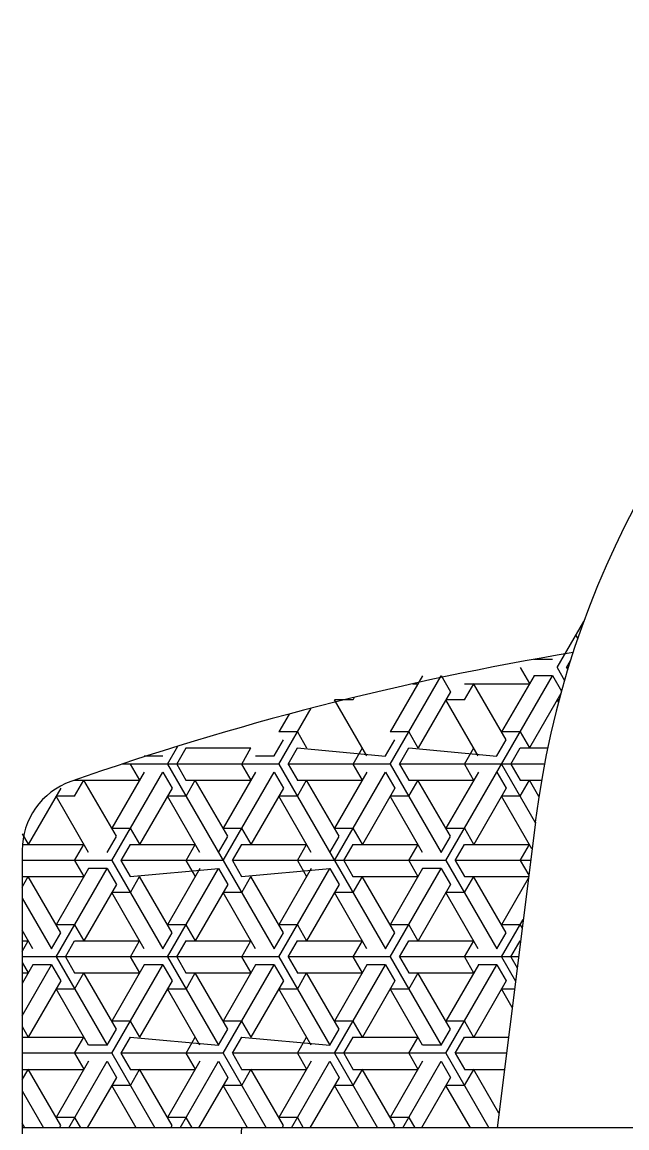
# Model space of a CAD drawing. Header units: inches. Extents: x 10 to 52.5, y 12.2 to 37.
# Drawn here: x 50.3201 to 50.5187, y 19.5071 to 19.8704 of the extents above; entities that cross this region are included whole.
import ezdxf

# ---------------------------------------------------------------- set-up
doc = ezdxf.new("R2010")
doc.units = ezdxf.units.IN
doc.header["$MEASUREMENT"] = 0
doc.layers.add('02', color=2, linetype='Continuous')

msp = doc.modelspace()

# ---------------------------------------------------------------- linework, layer by layer
at = {"layer": '02'}
for p, q in [((50.49585, 19.65832), (50.50463, 19.67353)), ((50.50193, 19.6689), (50.50258, 19.66776)), ((50.4943, 19.66096), (50.4882, 19.66096)), ((50.49889, 19.65832), (50.50024, 19.66065)), ((50.48364, 19.65834), (50.48669, 19.65306)), ((50.49583, 19.65834), (50.49826, 19.65413)), ((50.49951, 19.65832), (50.49887, 19.65832)), ((50.49888, 19.65834), (50.4993, 19.65761)), ((50.45165, 19.65568), (50.44098, 19.6372)), ((50.44098, 19.62665), (50.45775, 19.65568)), ((50.45773, 19.6557), (50.46078, 19.65042)), ((50.45927, 19.59497), (50.49432, 19.65568)), ((50.48823, 19.65568), (50.47756, 19.6372)), ((50.4943, 19.65568), (50.4882, 19.65568)), ((50.49431, 19.6557), (50.49726, 19.65059)), ((50.44839, 19.65304), (50.4501, 19.65304)), ((50.46079, 19.6504), (50.45013, 19.63193)), ((50.46534, 19.65304), (50.48668, 19.65304)), ((50.46537, 19.64776), (50.46841, 19.65304)), ((50.47907, 19.63458), (50.4684, 19.65306)), ((50.49706, 19.64986), (50.4867, 19.63193)), ((50.42877, 19.64776), (50.42267, 19.64776)), ((50.43335, 19.6293), (50.42268, 19.64778)), ((50.42879, 19.64776), (50.42926, 19.64857)), ((50.46992, 19.6293), (50.45925, 19.64778)), ((50.46534, 19.64776), (50.45925, 19.64776)), ((50.49649, 19.64776), (50.49582, 19.64776)), ((50.49628, 19.64699), (50.49583, 19.64778)), ((50.40441, 19.62665), (50.41499, 19.64497)), ((50.4078, 19.64308), (50.40441, 19.6372)), ((50.41048, 19.6372), (50.40438, 19.6372)), ((50.41049, 19.63722), (50.41353, 19.63194)), ((50.44706, 19.6372), (50.44096, 19.6372)), ((50.44706, 19.63722), (50.45011, 19.63194)), ((50.48363, 19.6372), (50.47754, 19.6372)), ((50.48364, 19.63722), (50.48669, 19.63194)), ((50.36783, 19.62665), (50.37122, 19.63251)), ((50.37088, 19.62665), (50.37393, 19.63193)), ((50.3739, 19.63192), (50.39524, 19.63192)), ((50.39221, 19.62665), (50.39526, 19.63193)), ((50.40288, 19.62929), (50.40593, 19.63457)), ((50.40745, 19.62665), (50.4105, 19.63193)), ((50.41048, 19.63192), (50.43944, 19.62928)), ((50.42879, 19.62665), (50.43184, 19.63193)), ((50.43946, 19.62929), (50.44251, 19.63457)), ((50.44403, 19.62665), (50.44708, 19.63193)), ((50.44706, 19.63192), (50.47601, 19.62928)), ((50.46537, 19.62665), (50.46841, 19.63193)), ((50.47603, 19.62929), (50.47908, 19.63457)), ((50.48061, 19.62665), (50.48365, 19.63193)), ((50.48363, 19.63192), (50.49272, 19.63192)), ((50.36628, 19.62928), (50.36019, 19.62928)), ((50.40286, 19.62928), (50.39676, 19.62928)), ((50.40438, 19.62664), (50.35291, 19.62664)), ((50.35562, 19.62666), (50.35867, 19.62138)), ((50.36781, 19.62666), (50.40287, 19.56595)), ((50.37086, 19.62666), (50.37391, 19.62138)), ((50.3922, 19.62666), (50.39525, 19.62138)), ((50.40439, 19.62666), (50.43944, 19.56595)), ((50.44096, 19.62664), (50.40743, 19.62664)), ((50.40744, 19.62666), (50.41049, 19.62138)), ((50.42877, 19.62666), (50.43182, 19.62138)), ((50.44097, 19.62666), (50.45773, 19.59763)), ((50.44401, 19.62666), (50.44706, 19.62138)), ((50.49166, 19.62664), (50.44401, 19.62664)), ((50.46535, 19.62666), (50.4684, 19.62138)), ((50.47754, 19.62666), (50.48864, 19.60745)), ((50.48059, 19.62666), (50.48364, 19.62138)), ((50.33733, 19.62136), (50.35866, 19.62136)), ((50.33735, 19.61609), (50.3404, 19.62137)), ((50.35105, 19.60291), (50.34038, 19.62138)), ((50.36021, 19.62401), (50.34954, 19.60553)), ((50.34954, 19.59497), (50.36631, 19.62401)), ((50.36629, 19.62402), (50.36934, 19.61874)), ((50.3739, 19.62136), (50.39524, 19.62136)), ((50.37393, 19.61609), (50.37697, 19.62137)), ((50.38763, 19.60291), (50.37696, 19.62138)), ((50.39679, 19.62401), (50.38612, 19.60553)), ((50.38612, 19.59497), (50.40288, 19.62401)), ((50.40287, 19.62402), (50.40591, 19.61874)), ((50.41048, 19.62136), (50.43182, 19.62136)), ((50.4105, 19.61609), (50.41355, 19.62137)), ((50.4242, 19.60291), (50.41353, 19.62138)), ((50.43336, 19.62401), (50.42269, 19.60553)), ((50.42269, 19.59497), (50.43946, 19.62401)), ((50.43944, 19.62402), (50.44249, 19.61874)), ((50.44706, 19.62136), (50.46839, 19.62136)), ((50.44708, 19.61609), (50.45013, 19.62137)), ((50.46078, 19.60291), (50.45011, 19.62138)), ((50.46994, 19.62401), (50.45927, 19.60553)), ((50.47602, 19.62402), (50.47907, 19.61874)), ((50.48363, 19.62136), (50.4907, 19.62136)), ((50.48365, 19.61609), (50.4867, 19.62137)), ((50.48982, 19.61596), (50.48669, 19.62138)), ((50.33278, 19.61873), (50.32211, 19.60025)), ((50.36935, 19.61873), (50.35869, 19.60025)), ((50.40593, 19.61873), (50.39526, 19.60025)), ((50.44251, 19.61873), (50.43184, 19.60025)), ((50.47908, 19.61873), (50.46841, 19.60025)), ((50.33733, 19.61608), (50.33123, 19.61608)), ((50.34191, 19.59763), (50.33124, 19.6161)), ((50.37848, 19.59763), (50.36781, 19.6161)), ((50.3739, 19.61608), (50.36781, 19.61608)), ((50.41048, 19.61608), (50.40438, 19.61608)), ((50.41506, 19.59763), (50.40439, 19.6161)), ((50.44706, 19.61608), (50.44096, 19.61608)), ((50.45163, 19.59763), (50.44097, 19.6161)), ((50.48755, 19.59877), (50.47754, 19.6161)), ((50.48363, 19.61608), (50.47754, 19.61608)), ((50.48866, 19.6076), (50.4761, 19.50712)), ((50.3201, 19.60373), (50.32209, 19.60027)), ((50.34802, 19.59761), (50.35107, 19.60289)), ((50.35562, 19.60552), (50.34952, 19.60552)), ((50.35562, 19.60555), (50.35867, 19.60027)), ((50.38459, 19.59761), (50.38764, 19.60289)), ((50.39219, 19.60552), (50.3861, 19.60552)), ((50.3922, 19.60555), (50.39525, 19.60027)), ((50.42117, 19.59761), (50.42422, 19.60289)), ((50.42877, 19.60552), (50.42267, 19.60552)), ((50.42877, 19.60555), (50.43182, 19.60027)), ((50.45775, 19.59761), (50.46079, 19.60289)), ((50.46534, 19.60552), (50.45925, 19.60552)), ((50.46535, 19.60555), (50.4684, 19.60027)), ((50.3201, 19.60024), (50.34038, 19.60024)), ((50.33735, 19.59497), (50.3404, 19.60025)), ((50.35259, 19.59497), (50.35564, 19.60025)), ((50.35562, 19.60024), (50.37695, 19.60024)), ((50.37393, 19.59497), (50.37697, 19.60025)), ((50.38917, 19.59497), (50.39221, 19.60025)), ((50.39219, 19.60024), (50.41353, 19.60024)), ((50.4105, 19.59497), (50.41355, 19.60025)), ((50.42574, 19.59497), (50.42879, 19.60025)), ((50.42877, 19.60024), (50.4501, 19.60024)), ((50.44708, 19.59497), (50.45013, 19.60025)), ((50.46232, 19.59497), (50.46537, 19.60025)), ((50.46534, 19.60024), (50.48668, 19.60024)), ((50.48365, 19.59497), (50.4867, 19.60025)), ((50.3201, 19.59827), (50.3201, 19.05112)), ((50.33733, 19.59499), (50.34038, 19.58971)), ((50.34953, 19.59499), (50.36629, 19.56595)), ((50.35257, 19.59499), (50.35562, 19.58971)), ((50.37391, 19.59499), (50.37696, 19.58971)), ((50.38915, 19.59499), (50.3922, 19.58971)), ((50.41049, 19.59499), (50.41353, 19.58971)), ((50.42573, 19.59499), (50.42877, 19.58971)), ((50.44706, 19.59499), (50.45011, 19.58971)), ((50.45925, 19.59499), (50.47602, 19.56595)), ((50.4623, 19.59499), (50.46535, 19.58971)), ((50.48364, 19.59499), (50.48647, 19.59009)), ((50.34952, 19.59496), (50.3201, 19.59496)), ((50.34192, 19.59233), (50.33125, 19.57385)), ((50.33125, 19.56329), (50.34802, 19.59233)), ((50.348, 19.59233), (50.3419, 19.59233)), ((50.348, 19.59235), (50.35105, 19.58707)), ((50.3861, 19.59496), (50.35257, 19.59496)), ((50.35562, 19.58969), (50.38457, 19.59233)), ((50.3785, 19.59233), (50.36783, 19.57385)), ((50.36783, 19.56329), (50.38459, 19.59233)), ((50.38458, 19.59235), (50.38763, 19.58707)), ((50.45925, 19.59496), (50.38914, 19.59496)), ((50.39219, 19.58969), (50.42115, 19.59233)), ((50.41507, 19.59233), (50.40441, 19.57385)), ((50.40441, 19.56329), (50.42117, 19.59233)), ((50.42115, 19.59235), (50.4242, 19.58707)), ((50.45165, 19.59233), (50.44098, 19.57385)), ((50.44098, 19.56329), (50.45775, 19.59233)), ((50.45772, 19.59233), (50.45163, 19.59233)), ((50.45773, 19.59235), (50.46078, 19.58707)), ((50.48708, 19.59496), (50.4623, 19.59496)), ((50.3201, 19.58969), (50.34038, 19.58969)), ((50.3201, 19.5862), (50.32211, 19.58969)), ((50.33276, 19.57123), (50.32209, 19.58971)), ((50.35564, 19.58441), (50.35869, 19.58969)), ((50.36934, 19.57123), (50.35867, 19.58971)), ((50.39221, 19.58441), (50.39526, 19.58969)), ((50.40591, 19.57123), (50.39525, 19.58971)), ((50.42877, 19.58969), (50.4501, 19.58969)), ((50.42879, 19.58441), (50.43184, 19.58969)), ((50.44249, 19.57123), (50.43182, 19.58971)), ((50.46534, 19.58969), (50.48642, 19.58969)), ((50.46537, 19.58441), (50.46841, 19.58969)), ((50.47907, 19.57123), (50.4684, 19.58971)), ((50.48634, 19.58906), (50.47756, 19.57385)), ((50.35107, 19.58705), (50.3404, 19.56857)), ((50.35562, 19.58441), (50.34952, 19.58441)), ((50.36019, 19.56595), (50.34953, 19.58443)), ((50.38764, 19.58705), (50.37697, 19.56857)), ((50.39677, 19.56595), (50.3861, 19.58443)), ((50.39219, 19.58441), (50.3861, 19.58441)), ((50.42422, 19.58705), (50.41355, 19.56857)), ((50.42877, 19.58441), (50.42267, 19.58441)), ((50.43335, 19.56595), (50.42268, 19.58443)), ((50.46079, 19.58705), (50.45013, 19.56857)), ((50.46992, 19.56595), (50.45925, 19.58443)), ((50.46534, 19.58441), (50.45925, 19.58441)), ((50.3201, 19.58261), (50.32971, 19.56595)), ((50.33733, 19.57385), (50.33123, 19.57385)), ((50.33733, 19.57387), (50.34038, 19.56859)), ((50.3739, 19.57385), (50.36781, 19.57385)), ((50.37391, 19.57387), (50.37696, 19.56859)), ((50.41048, 19.57385), (50.40438, 19.57385)), ((50.41049, 19.57387), (50.41353, 19.56859)), ((50.44706, 19.57385), (50.44096, 19.57385)), ((50.44706, 19.57387), (50.45011, 19.56859)), ((50.48363, 19.57385), (50.47754, 19.57385)), ((50.47756, 19.56329), (50.48465, 19.57558)), ((50.48364, 19.57387), (50.4843, 19.57273)), ((50.32362, 19.56595), (50.3201, 19.57205)), ((50.32973, 19.56593), (50.33278, 19.57121)), ((50.36631, 19.56593), (50.36935, 19.57121)), ((50.40288, 19.56593), (50.40593, 19.57121)), ((50.43946, 19.56593), (50.44251, 19.57121)), ((50.47603, 19.56593), (50.47908, 19.57121)), ((50.3201, 19.56857), (50.32209, 19.56857)), ((50.3201, 19.56508), (50.32211, 19.56857)), ((50.3343, 19.56329), (50.33735, 19.56857)), ((50.33733, 19.56857), (50.35866, 19.56857)), ((50.35564, 19.56329), (50.35869, 19.56857)), ((50.37088, 19.56329), (50.37393, 19.56857)), ((50.3739, 19.56857), (50.39524, 19.56857)), ((50.39221, 19.56329), (50.39526, 19.56857)), ((50.40745, 19.56329), (50.4105, 19.56857)), ((50.41048, 19.56857), (50.43182, 19.56857)), ((50.42879, 19.56329), (50.43184, 19.56857)), ((50.44403, 19.56329), (50.44708, 19.56857)), ((50.44706, 19.56857), (50.46839, 19.56857)), ((50.46537, 19.56329), (50.46841, 19.56857)), ((50.48061, 19.56329), (50.48365, 19.56857)), ((50.48363, 19.56857), (50.48378, 19.56857)), ((50.40438, 19.56329), (50.3201, 19.56329)), ((50.33124, 19.56331), (50.348, 19.53428)), ((50.33429, 19.56331), (50.33733, 19.55803)), ((50.35562, 19.56331), (50.35867, 19.55803)), ((50.36781, 19.56331), (50.38458, 19.53428)), ((50.37086, 19.56331), (50.37391, 19.55803)), ((50.3922, 19.56331), (50.39525, 19.55803)), ((50.40439, 19.56331), (50.42115, 19.53428)), ((50.44096, 19.56329), (50.40743, 19.56329)), ((50.40744, 19.56331), (50.41049, 19.55803)), ((50.42877, 19.56331), (50.43182, 19.55803)), ((50.44097, 19.56331), (50.45773, 19.53428)), ((50.44401, 19.56331), (50.44706, 19.55803)), ((50.48312, 19.56329), (50.44401, 19.56329)), ((50.46535, 19.56331), (50.4684, 19.55803)), ((50.47754, 19.56331), (50.48213, 19.55537)), ((50.48059, 19.56331), (50.48267, 19.55971)), ((50.3201, 19.56149), (50.32209, 19.55803)), ((50.32363, 19.56065), (50.3201, 19.55453)), ((50.3201, 19.54397), (50.32973, 19.56065)), ((50.32971, 19.56065), (50.32361, 19.56065)), ((50.32971, 19.56067), (50.33276, 19.55539)), ((50.36021, 19.56065), (50.34954, 19.54218)), ((50.34954, 19.53162), (50.36631, 19.56065)), ((50.36628, 19.56065), (50.36019, 19.56065)), ((50.36629, 19.56067), (50.36934, 19.55539)), ((50.39679, 19.56065), (50.38612, 19.54218)), ((50.38612, 19.53162), (50.40288, 19.56065)), ((50.40286, 19.56065), (50.39676, 19.56065)), ((50.40287, 19.56067), (50.40591, 19.55539)), ((50.43336, 19.56065), (50.42269, 19.54218)), ((50.42269, 19.53162), (50.43946, 19.56065)), ((50.43944, 19.56065), (50.43334, 19.56065)), ((50.43944, 19.56067), (50.44249, 19.55539)), ((50.46994, 19.56065), (50.45927, 19.54218)), ((50.45927, 19.53162), (50.47603, 19.56065)), ((50.47601, 19.56065), (50.46992, 19.56065)), ((50.47602, 19.56067), (50.47907, 19.55539)), ((50.3201, 19.55801), (50.32209, 19.55801)), ((50.33278, 19.55538), (50.32211, 19.5369)), ((50.33733, 19.55801), (50.35866, 19.55801)), ((50.33735, 19.55274), (50.3404, 19.55802)), ((50.35105, 19.53955), (50.34038, 19.55803)), ((50.36935, 19.55538), (50.35869, 19.5369)), ((50.3739, 19.55801), (50.39524, 19.55801)), ((50.37393, 19.55274), (50.37697, 19.55802)), ((50.38763, 19.53955), (50.37696, 19.55803)), ((50.40593, 19.55538), (50.39526, 19.5369)), ((50.41048, 19.55801), (50.43182, 19.55801)), ((50.4105, 19.55274), (50.41355, 19.55802)), ((50.4242, 19.53955), (50.41353, 19.55803)), ((50.44251, 19.55538), (50.43184, 19.5369)), ((50.44706, 19.55801), (50.46839, 19.55801)), ((50.44708, 19.55274), (50.45013, 19.55802)), ((50.46078, 19.53955), (50.45011, 19.55803)), ((50.47908, 19.55538), (50.46841, 19.5369)), ((50.33733, 19.55273), (50.33123, 19.55273)), ((50.34191, 19.53428), (50.33124, 19.55275)), ((50.37848, 19.53428), (50.36781, 19.55275)), ((50.3739, 19.55273), (50.36781, 19.55273)), ((50.41048, 19.55273), (50.40438, 19.55273)), ((50.41506, 19.53428), (50.40439, 19.55275)), ((50.44706, 19.55273), (50.44096, 19.55273)), ((50.45163, 19.53428), (50.44097, 19.55275)), ((50.48104, 19.54669), (50.47754, 19.55275)), ((50.4818, 19.55273), (50.47754, 19.55273)), ((50.35562, 19.54217), (50.34952, 19.54217)), ((50.35562, 19.54219), (50.35867, 19.53692)), ((50.39219, 19.54217), (50.3861, 19.54217)), ((50.3922, 19.54219), (50.39525, 19.53692)), ((50.42877, 19.54217), (50.42267, 19.54217)), ((50.42877, 19.54219), (50.43182, 19.53692)), ((50.46534, 19.54217), (50.45925, 19.54217)), ((50.46535, 19.54219), (50.4684, 19.53692)), ((50.3201, 19.54038), (50.32209, 19.53692)), ((50.3201, 19.53689), (50.34038, 19.53689)), ((50.33735, 19.53162), (50.3404, 19.5369)), ((50.34802, 19.53426), (50.35107, 19.53954)), ((50.35259, 19.53162), (50.35564, 19.5369)), ((50.35562, 19.53689), (50.38457, 19.53425)), ((50.37393, 19.53162), (50.37697, 19.5369)), ((50.38459, 19.53426), (50.38764, 19.53954)), ((50.38917, 19.53162), (50.39221, 19.5369)), ((50.39219, 19.53689), (50.42115, 19.53425)), ((50.4105, 19.53162), (50.41355, 19.5369)), ((50.42117, 19.53426), (50.42422, 19.53954)), ((50.42574, 19.53162), (50.42879, 19.5369)), ((50.42877, 19.53689), (50.4501, 19.53689)), ((50.44708, 19.53162), (50.45013, 19.5369)), ((50.45775, 19.53426), (50.46079, 19.53954)), ((50.46232, 19.53162), (50.46537, 19.5369)), ((50.46534, 19.53689), (50.47982, 19.53689)), ((50.348, 19.53425), (50.3419, 19.53425)), ((50.45772, 19.53425), (50.45163, 19.53425)), ((50.34952, 19.53161), (50.3201, 19.53161)), ((50.33733, 19.53164), (50.34038, 19.52636)), ((50.34953, 19.53164), (50.36368, 19.50712)), ((50.35257, 19.53164), (50.35562, 19.52636)), ((50.3861, 19.53161), (50.35257, 19.53161)), ((50.37391, 19.53164), (50.37696, 19.52636)), ((50.3861, 19.53164), (50.40026, 19.50712)), ((50.45925, 19.53161), (50.38914, 19.53161)), ((50.38915, 19.53164), (50.3922, 19.52636)), ((50.41049, 19.53164), (50.41353, 19.52636)), ((50.42268, 19.53164), (50.43683, 19.50712)), ((50.42573, 19.53164), (50.42877, 19.52636)), ((50.44706, 19.53164), (50.45011, 19.52636)), ((50.45925, 19.53164), (50.47341, 19.50712)), ((50.4623, 19.53164), (50.46535, 19.52636)), ((50.47916, 19.53161), (50.4623, 19.53161)), ((50.3201, 19.52285), (50.32211, 19.52634)), ((50.3201, 19.52633), (50.34038, 19.52633)), ((50.33276, 19.50788), (50.32209, 19.52636)), ((50.34192, 19.52898), (50.33125, 19.5105)), ((50.3354, 19.50712), (50.34802, 19.52898)), ((50.348, 19.529), (50.35105, 19.52372)), ((50.35562, 19.52633), (50.37695, 19.52633)), ((50.35564, 19.52106), (50.35869, 19.52634)), ((50.36934, 19.50788), (50.35867, 19.52636)), ((50.3785, 19.52898), (50.36783, 19.5105)), ((50.37197, 19.50712), (50.38459, 19.52898)), ((50.38458, 19.529), (50.38763, 19.52372)), ((50.39219, 19.52633), (50.41353, 19.52633)), ((50.39221, 19.52106), (50.39526, 19.52634)), ((50.40591, 19.50788), (50.39525, 19.52636)), ((50.41507, 19.52898), (50.40441, 19.5105)), ((50.40855, 19.50712), (50.42117, 19.52898)), ((50.42115, 19.529), (50.4242, 19.52372)), ((50.42877, 19.52633), (50.4501, 19.52633)), ((50.42879, 19.52106), (50.43184, 19.52634)), ((50.44249, 19.50788), (50.43182, 19.52636)), ((50.45165, 19.52898), (50.44098, 19.5105)), ((50.44512, 19.50712), (50.45775, 19.52898)), ((50.45773, 19.529), (50.46078, 19.52372)), ((50.46534, 19.52633), (50.4785, 19.52633)), ((50.46537, 19.52106), (50.46841, 19.52634)), ((50.4767, 19.51197), (50.4684, 19.52636)), ((50.35107, 19.5237), (50.34149, 19.50712)), ((50.38764, 19.5237), (50.37807, 19.50712)), ((50.42422, 19.5237), (50.41464, 19.50712)), ((50.46079, 19.5237), (50.45122, 19.50712)), ((50.3201, 19.51926), (50.32711, 19.50712)), ((50.35562, 19.52105), (50.34952, 19.52105)), ((50.35759, 19.50712), (50.34953, 19.52108)), ((50.39416, 19.50712), (50.3861, 19.52108)), ((50.39219, 19.52105), (50.3861, 19.52105)), ((50.42877, 19.52105), (50.42267, 19.52105)), ((50.43074, 19.50712), (50.42268, 19.52108)), ((50.46732, 19.50712), (50.45925, 19.52108)), ((50.46534, 19.52105), (50.45925, 19.52105)), ((50.32101, 19.50712), (50.3201, 19.5087)), ((50.33733, 19.5105), (50.33123, 19.5105)), ((50.33235, 19.50712), (50.33278, 19.50786)), ((50.33733, 19.51052), (50.3393, 19.50712)), ((50.3739, 19.5105), (50.36781, 19.5105)), ((50.36892, 19.50712), (50.36935, 19.50786)), ((50.37391, 19.51052), (50.37587, 19.50712)), ((50.41048, 19.5105), (50.40438, 19.5105)), ((50.4055, 19.50712), (50.40593, 19.50786)), ((50.41049, 19.51052), (50.41245, 19.50712)), ((50.44706, 19.5105), (50.44096, 19.5105)), ((50.44208, 19.50712), (50.44251, 19.50786)), ((50.44706, 19.51052), (50.44903, 19.50712)), ((50.8721, 19.50712), (50.3201, 19.50712)), ((50.3921, 19.50712), (50.35768, 19.05112))]:
    msp.add_line(p, q, dxfattribs=at)
for centre, radius, start, end in [((50.78634, 19.57039), 0.3, 85.6677, 172.875), ((50.66258, 18.69239), 0.98423, 99.44392, 109.37041), ((50.3441, 19.59827), 0.024, 109.3704, 180)]:
    msp.add_arc(centre, radius, start, end, dxfattribs=at)

doc.saveas('drawing.dxf')
